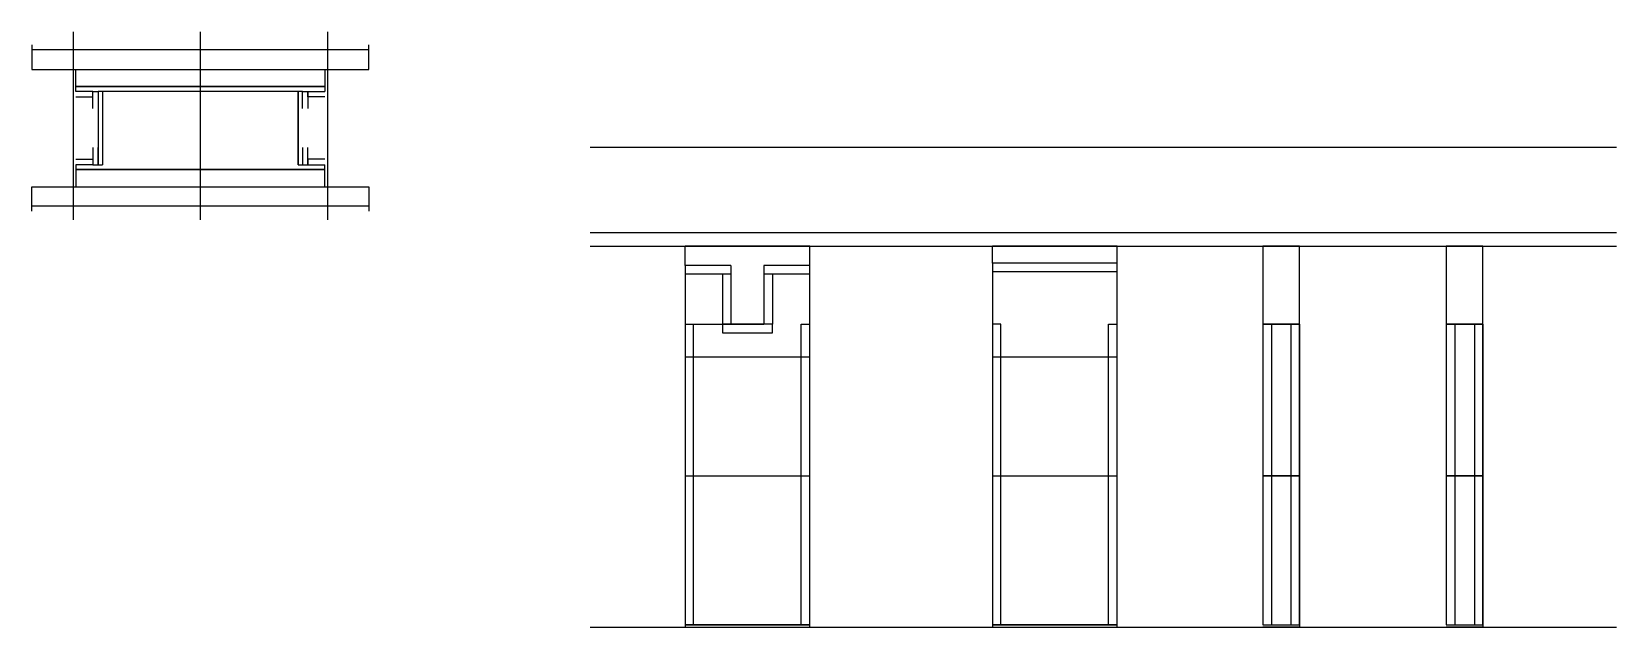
# Model space of a CAD drawing. Header units: metres. Extents: x 14562 to 15858, y 2828 to 3316.
import ezdxf

# ---------------------------------------------------------------- set-up
doc = ezdxf.new("R2010")
doc.units = ezdxf.units.M
for name, color, linetype in [('CHAPA', 7, 'Continuous'), ('COTA', 7, 'Continuous'), ('Hachura', 7, 'Continuous'), ('Madeira', 7, 'Continuous'), ('NIVEL 1° PAV.', 7, 'Continuous'), ('NIVEL 2° PAV.', 7, 'Continuous'), ('Nível', 7, 'Continuous'), ('Painéis', 7, 'Continuous'), ('Perfil Metálico', 7, 'Continuous'), ('SARR_2.2x7', 7, 'Continuous'), ('SARRAFO', 7, 'Continuous')]:
    doc.layers.add(name, color=color, linetype=linetype)

msp = doc.modelspace()

# ---------------------------------------------------------------- linework, layer by layer
at = {"layer": 'CHAPA', "color": 7, "lineweight": 25}
for points in [[(14597.7, 3266.9), (14597.7, 3270.9), (14801.7, 3270.9), (14801.7, 3266.9)], [(14597.7, 3266.9), (14597.7, 3270.9), (14801.7, 3270.9), (14801.7, 3266.9)], [(14619.7, 3266.9), (14616.1, 3266.9), (14616.1, 3206.9), (14619.7, 3206.9)], [(14619.7, 3266.9), (14616.1, 3266.9), (14616.1, 3206.9), (14619.7, 3206.9)], [(14783.3, 3266.9), (14779.7, 3266.9), (14779.7, 3206.9), (14783.3, 3206.9)], [(14783.3, 3266.9), (14779.7, 3266.9), (14779.7, 3206.9), (14783.3, 3206.9)], [(14597.7, 3206.9), (14597.7, 3202.9), (14801.7, 3202.9), (14801.7, 3206.9)], [(14597.7, 3206.9), (14597.7, 3202.9), (14801.7, 3202.9), (14801.7, 3206.9)]]:
    msp.add_lwpolyline(points, dxfattribs=at)
at = {"layer": 'COTA', "color": 7, "lineweight": 25}
for p, q in [((15198.4, 3140.3), (15096.4, 3140.3)), ((15096.4, 3124.3), (15096.4, 3140.3)), ((15198.4, 3124.3), (15198.4, 3140.3)), ((15449.9, 3140.3), (15347.9, 3140.3)), ((15347.9, 3126.3), (15347.9, 3140.3)), ((15449.9, 3126.3), (15449.9, 3140.3))]:
    msp.add_line(p, q, dxfattribs=at)
for points in [[(15599.2, 3076.3), (15599.2, 3140.3), (15569.2, 3140.3), (15569.2, 3076.3)], [(15749.3, 3076.3), (15749.3, 3140.3), (15719.3, 3140.3), (15719.3, 3076.3)]]:
    msp.add_lwpolyline(points, dxfattribs=at)
at = {"layer": 'Hachura', "color": 7, "lineweight": 25}
for p, q in [((14595.7, 3315.7), (14595.7, 3161.9)), ((14699.7, 3315.7), (14699.7, 3161.9)), ((14803.7, 3315.7), (14803.7, 3161.9))]:
    msp.add_line(p, q, dxfattribs=at)
at = {"layer": 'Madeira', "color": 7, "lineweight": 25}
for points in [[(14801.7, 3285), (14801.7, 3271), (14597.7, 3271), (14597.7, 3285)], [(14801.7, 3188.9), (14801.7, 3202.9), (14597.7, 3202.9), (14597.7, 3188.9)]]:
    msp.add_lwpolyline(points, dxfattribs=at)
at = {"layer": 'NIVEL 1° PAV.', "color": 7, "lineweight": 25}
msp.add_line((15018.6, 3221.3), (15858.5, 3221.3), dxfattribs=at)
at = {"layer": 'NIVEL 2° PAV.', "color": 7, "lineweight": 25}
msp.add_line((15018.6, 3151.3), (15858.5, 3151.3), dxfattribs=at)
at = {"layer": 'Nível', "color": 7, "lineweight": 25}
for p, q in [((15018.6, 3140.3), (15858.5, 3140.3)), ((15018.6, 2828.3), (15858.5, 2828.3))]:
    msp.add_line(p, q, dxfattribs=at)
at = {"layer": 'Painéis', "color": 7, "lineweight": 25}
for p, q in [((15347.9, 3126.3), (15347.9, 2828.3)), ((15449.9, 3126.3), (15347.9, 3126.3)), ((15449.9, 2828.3), (15449.9, 3126.3)), ((15133.9, 3124.3), (15096.4, 3124.3)), ((15096.4, 3124.3), (15096.4, 3076.3)), ((15133.9, 3124.3), (15133.9, 3076.3)), ((15198.4, 3124.3), (15160.9, 3124.3)), ((15160.9, 3124.3), (15160.9, 3076.3)), ((15198.4, 2828.3), (15198.4, 3124.3)), ((15096.4, 3076.3), (15096.4, 2828.3)), ((15096.4, 3076.3), (15160.9, 3076.3)), ((15569.2, 3076.3), (15569.2, 2830.3)), ((15569.2, 3076.3), (15599.2, 3076.3)), ((15599.2, 3076.3), (15569.2, 3076.3)), ((15599.2, 3076.3), (15569.2, 3076.3)), ((15599.2, 3076.3), (15569.2, 3076.3)), ((15599.2, 2830.3), (15599.2, 3076.3)), ((15599.2, 3076.3), (15599.2, 2830.3)), ((15719.3, 3076.3), (15719.3, 2830.3)), ((15719.3, 3076.3), (15749.3, 3076.3)), ((15749.3, 3076.3), (15719.3, 3076.3)), ((15749.3, 3076.3), (15719.3, 3076.3)), ((15749.3, 3076.3), (15719.3, 3076.3)), ((15749.3, 2830.3), (15749.3, 3076.3)), ((15749.3, 3076.3), (15749.3, 2830.3)), ((15198.4, 3049.3), (15096.4, 3049.3)), ((15449.9, 3049.3), (15347.9, 3049.3)), ((15096.4, 2952.3), (15198.4, 2952.3)), ((15347.9, 2952.3), (15449.9, 2952.3)), ((15569.2, 2952.3), (15599.2, 2952.3)), ((15599.2, 2952.3), (15569.2, 2952.3)), ((15599.2, 2952.3), (15569.2, 2952.3)), ((15599.2, 2952.3), (15569.2, 2952.3)), ((15719.3, 2952.3), (15749.3, 2952.3)), ((15749.3, 2952.3), (15719.3, 2952.3)), ((15749.3, 2952.3), (15719.3, 2952.3)), ((15749.3, 2952.3), (15719.3, 2952.3)), ((15096.4, 2830.3), (15198.4, 2830.3)), ((15347.9, 2830.3), (15449.9, 2830.3)), ((15569.2, 2830.3), (15599.2, 2830.3)), ((15719.3, 2830.3), (15749.3, 2830.3))]:
    msp.add_line(p, q, dxfattribs=at)
for points in [[(14779.7, 3206.9), (14779.7, 3266.9), (14619.7, 3266.9), (14619.7, 3206.9)], [(15198.4, 2830.3), (15096.4, 2830.3), (15096.4, 2828.3), (15198.4, 2828.3)], [(15449.9, 2830.3), (15347.9, 2830.3), (15347.9, 2828.3), (15449.9, 2828.3)], [(15569.2, 2830.3), (15599.2, 2830.3), (15599.2, 2828.3), (15569.2, 2828.3)], [(15719.3, 2830.3), (15749.3, 2830.3), (15749.3, 2828.3), (15719.3, 2828.3)]]:
    msp.add_lwpolyline(points, dxfattribs=at)
at = {"layer": 'Perfil Metálico', "color": 7, "lineweight": 25}
for points in [[(14561.7, 3304.9), (14561.7, 3284.9), (14837.7, 3284.9), (14837.7, 3304.9)], [(14837.7, 3288.9), (14837.7, 3300.9), (14561.7, 3300.9), (14561.7, 3288.9)], [(14561.7, 3168.9), (14561.7, 3188.9), (14837.7, 3188.9), (14837.7, 3168.9)], [(14837.7, 3184.9), (14837.7, 3172.9), (14561.7, 3172.9), (14561.7, 3184.9)]]:
    msp.add_lwpolyline(points, dxfattribs=at)
at = {"layer": 'SARR_2.2x7', "color": 7, "lineweight": 25}
for p, q in [((15133.9, 3117.3), (15096.4, 3117.3)), ((15126.9, 3117.3), (15126.9, 3076.3)), ((15198.4, 3117.3), (15160.9, 3117.3)), ((15167.9, 3117.3), (15167.9, 3076.3)), ((15449.9, 3119.3), (15347.9, 3119.3)), ((15103.4, 3076.3), (15103.4, 3076.3)), ((15103.4, 3049.3), (15103.4, 3076.3)), ((15126.9, 3076.3), (15126.9, 3069.3)), ((15167.9, 3076.3), (15126.9, 3076.3)), ((15167.9, 3069.3), (15167.9, 3076.3)), ((15191.4, 3076.3), (15191.4, 3076.3)), ((15191.4, 3049.3), (15191.4, 3076.3)), ((15191.4, 3076.3), (15198.4, 3076.3)), ((15354.9, 3076.3), (15347.9, 3076.3)), ((15354.9, 3076.3), (15354.9, 3076.3)), ((15354.9, 3049.3), (15354.9, 3076.3)), ((15442.9, 3076.3), (15442.9, 3076.3)), ((15442.9, 3049.3), (15442.9, 3076.3)), ((15442.9, 3076.3), (15449.9, 3076.3)), ((15576.2, 3076.3), (15576.2, 2830.3)), ((15576.2, 3076.3), (15576.2, 3076.3)), ((15576.2, 3076.3), (15576.2, 3076.3)), ((15592.2, 3076.3), (15592.2, 2830.3)), ((15592.2, 3076.3), (15592.2, 3076.3)), ((15592.2, 3076.3), (15592.2, 3076.3)), ((15726.3, 3076.3), (15726.3, 2830.3)), ((15726.3, 3076.3), (15726.3, 3076.3)), ((15726.3, 3076.3), (15726.3, 3076.3)), ((15742.3, 3076.3), (15742.3, 2830.3)), ((15742.3, 3076.3), (15742.3, 3076.3)), ((15742.3, 3076.3), (15742.3, 3076.3)), ((15126.9, 3069.3), (15167.9, 3069.3)), ((15103.4, 2952.3), (15103.4, 3049.3)), ((15191.4, 2952.3), (15191.4, 3049.3)), ((15354.9, 2952.3), (15354.9, 3049.3)), ((15442.9, 2952.3), (15442.9, 3049.3)), ((15103.4, 2830.3), (15103.4, 2952.3)), ((15191.4, 2830.3), (15191.4, 2952.3)), ((15354.9, 2830.3), (15354.9, 2952.3)), ((15442.9, 2830.3), (15442.9, 2952.3)), ((15576.2, 2952.3), (15576.2, 2952.3)), ((15576.2, 2952.3), (15576.2, 2952.3)), ((15592.2, 2952.3), (15592.2, 2952.3)), ((15592.2, 2952.3), (15592.2, 2952.3)), ((15726.3, 2952.3), (15726.3, 2952.3)), ((15726.3, 2952.3), (15726.3, 2952.3)), ((15742.3, 2952.3), (15742.3, 2952.3)), ((15742.3, 2952.3), (15742.3, 2952.3)), ((15103.4, 2830.3), (15103.4, 2830.3)), ((15191.4, 2830.3), (15191.4, 2830.3)), ((15354.9, 2830.3), (15354.9, 2830.3)), ((15442.9, 2830.3), (15442.9, 2830.3))]:
    msp.add_line(p, q, dxfattribs=at)
at = {"layer": 'SARRAFO', "color": 7, "lineweight": 25}
for points in [[(14597.7, 3262.5), (14611.7, 3262.5), (14611.7, 3266.9), (14597.7, 3266.9)], [(14611.7, 3252.9), (14611.7, 3266.9), (14616.1, 3266.9), (14616.1, 3252.9)], [(14783.3, 3252.9), (14783.3, 3266.9), (14787.7, 3266.9), (14787.7, 3252.9)], [(14801.7, 3262.5), (14787.7, 3262.5), (14787.7, 3266.9), (14801.7, 3266.9)], [(14611.7, 3220.9), (14611.7, 3206.9), (14616.1, 3206.9), (14616.1, 3220.9)], [(14783.3, 3220.9), (14783.3, 3206.9), (14787.7, 3206.9), (14787.7, 3220.9)], [(14597.7, 3211.3), (14611.7, 3211.3), (14611.7, 3206.9), (14597.7, 3206.9)], [(14801.7, 3211.3), (14787.7, 3211.3), (14787.7, 3206.9), (14801.7, 3206.9)]]:
    msp.add_lwpolyline(points, dxfattribs=at)

doc.saveas('drawing.dxf')
